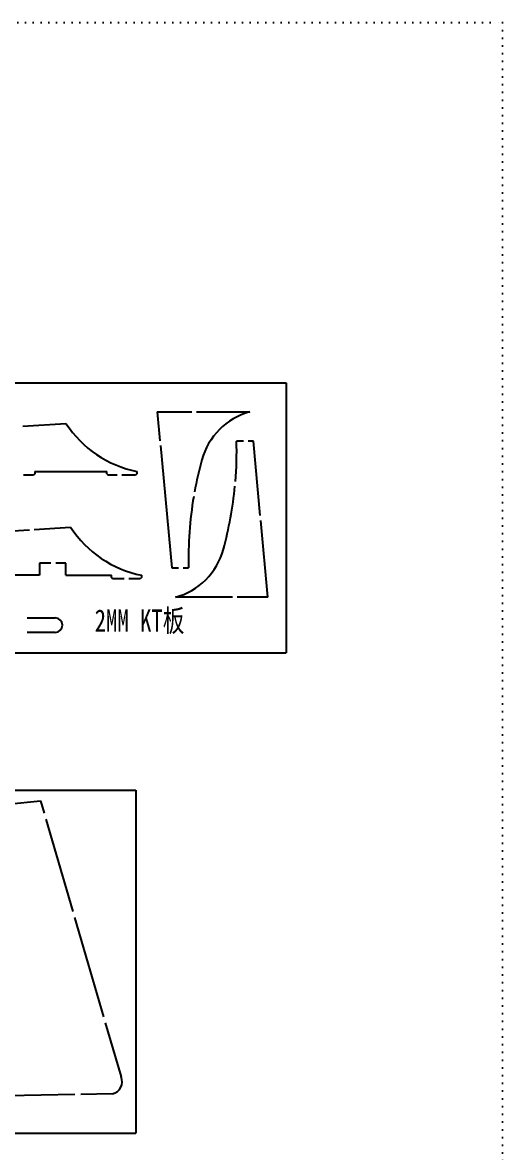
# Model space of a CAD drawing. Extents: x 48200 to 49900, y 100 to 1700.
# Drawn here: x 49500 to 49900, y 759 to 1700 of the extents above; entities that cross this region are included whole.
import ezdxf

# ---------------------------------------------------------------- set-up
doc = ezdxf.new("R2010")
doc.units = 0
doc.header["$MEASUREMENT"] = 0
doc.linetypes.add('DOT', pattern=[6.35, 0, -6.35])
doc.layers.get('0').update_dxf_attribs({"linetype": 'CONTINUOUS'})
doc.styles.get("Standard").update_dxf_attribs({"font": 'txt', "width": 0.75})

msp = doc.modelspace()

# ---------------------------------------------------------------- linework, layer by layer
at = {"color": 2, "linetype": 'DOT'}
for p, q in [((48200, 1700), (49900, 1700)), ((49900, 1700), (49900, 100))]:
    msp.add_line(p, q, dxfattribs=at)
at = {"color": 1}
for p, q in [((49000, 1400), (49720, 1400)), ((49720, 1400), (49720, 1175)), ((49612.61982, 1375.64807), (49614.8353, 1351.64704)), ((49612.61982, 1375.64807), (49641.25567, 1375.64807)), ((49645.25567, 1375.64807), (49689.61982, 1375.64807)), ((49500.52937, 1363.84077), (49536.54177, 1366.06376)), ((49615.20453, 1347.64704), (49624.61982, 1245.64807)), ((49684.33426, 1351.20049), (49678.6159, 1351.20049)), ((49692.6159, 1351.20049), (49688.33426, 1351.20049)), ((49698.33447, 1289.24936), (49692.6159, 1351.20049)), ((49509.54177, 1323.06376), (49501.13634, 1323.06376)), ((49510.54177, 1324.06376), (49509.54177, 1323.06376)), ((49510.54177, 1326.06376), (49570.54177, 1326.06376)), ((49510.54177, 1326.06376), (49510.54177, 1324.06376)), ((49570.54177, 1324.06376), (49570.54177, 1326.06376)), ((49570.54177, 1324.06376), (49571.54177, 1323.06376)), ((49579.03404, 1323.06376), (49571.54177, 1323.06376)), ((49594.54177, 1323.06376), (49583.03404, 1323.06376)), ((49595.54177, 1324.06376), (49594.54177, 1323.06376)), ((49595.54177, 1326.06376), (49595.54177, 1324.06376)), ((49704.6159, 1221.20049), (49698.7037, 1285.24936)), ((49459.42177, 1274.59014), (49506.16903, 1277.47577)), ((49510.16903, 1277.72268), (49540.42177, 1279.59014)), ((49514.42177, 1249.59014), (49514.42177, 1239.59014)), ((49524.04973, 1249.59014), (49514.42177, 1249.59014)), ((49536.42177, 1249.59014), (49528.04973, 1249.59014)), ((49536.42177, 1239.59014), (49536.42177, 1249.59014)), ((49624.61982, 1245.64807), (49630.18729, 1245.64807)), ((49634.18729, 1245.64807), (49638.61982, 1245.64807)), ((49514.42177, 1239.59014), (49454.42177, 1239.59014)), ((49536.42177, 1239.59014), (49574.42177, 1239.59014)), ((49574.42177, 1237.59014), (49574.42177, 1239.59014)), ((49575.42177, 1236.59014), (49574.42177, 1237.59014)), ((49584.99065, 1236.59014), (49575.42177, 1236.59014)), ((49598.42177, 1236.59014), (49588.99065, 1236.59014)), ((49599.42177, 1237.59014), (49598.42177, 1236.59014)), ((49599.42177, 1239.59014), (49599.42177, 1237.59014)), ((49675.24702, 1221.20049), (49627.6159, 1221.20049)), ((49704.6159, 1221.20049), (49679.24702, 1221.20049)), ((49504.30166, 1204.00989), (49527.57862, 1204.00989)), ((49527.57862, 1192.00989), (49504.30166, 1192.00989)), ((49000, 1175), (49720, 1175)), ((49393.51711, 1060.65625), (49594.59459, 1060.65625)), ((49594.59459, 1060.65625), (49594.59459, 774.72968)), ((49487.73322, 1048.8382), (49515.42717, 1051.63525)), ((49515.42717, 1051.63525), (49518.43924, 1041.28958)), ((49519.89496, 1036.28958), (49542.27551, 959.41828)), ((49543.73122, 954.41828), (49567.84308, 871.60039)), ((49569.2988, 866.60039), (49582.39731, 821.61047)), ((49543.88246, 806.98526), (49487.73322, 805.87132)), ((49575.39731, 807.61047), (49548.88246, 807.08445)), ((49425.39748, 774.72968), (49594.59459, 774.72968))]:
    msp.add_line(p, q, dxfattribs=at)
for centre, radius, start, end in [((49704.61982, 1320.64807), 57.00877, 105.2551187, 164.7448813), ((49613.48493, 1416.04242), 91.75029, 213.00585988, 258.72225996), ((49366.45813, 1343.68088), 312.24833, 355.24489633, 1.37993792), ((49950.77759, 1253.16767), 312.24833, 164.6835486, 169.66201307), ((49366.45813, 1343.68088), 312.24833, 344.6835486, 354.50796974), ((49950.77759, 1253.16767), 312.24833, 170.40723891, 181.37993792), ((49617.36493, 1329.5688), 91.75029, 213.00585988, 258.72225996), ((49612.6159, 1276.20049), 57.00877, 285.2551187, 344.7448813), ((49527.57862, 1198.00989), 6, 270, 90), ((49573.14731, 817.48547), 10.12809, 282.83560949, 24.03428816)]:
    msp.add_arc(centre, radius, start, end, dxfattribs=at)

# ---------------------------------------------------------------- texts
at = {"color": 1, "insert": (49560.46209, 1211.08552), "char_height": 18.516571, "width": 13145.7676423, "attachment_point": 1}
msp.add_mtext('2MM KT板', dxfattribs=at)

doc.saveas('drawing.dxf')
